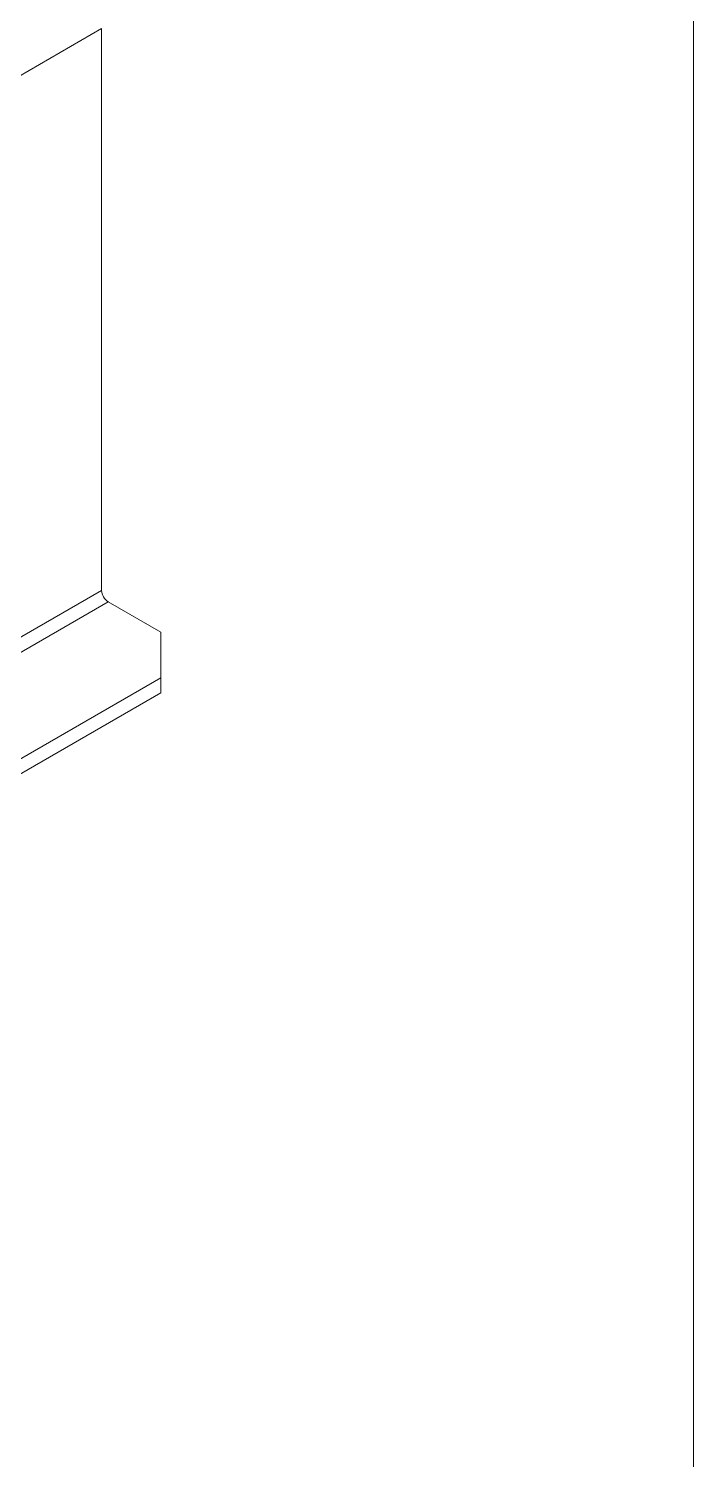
# Model space of a CAD drawing. Header units: millimetres. Extents: x 2 to 278, y 1 to 215.
# Drawn here: x 260.1 to 277.99, y 130.67 to 169.14 of the extents above; entities that cross this region are included whole.
import ezdxf

# ---------------------------------------------------------------- set-up
doc = ezdxf.new("R2010")
doc.units = ezdxf.units.MM

msp = doc.modelspace()

# ---------------------------------------------------------------- linework, layer by layer
at = {"color": 7, "linetype": 'Continuous', "lineweight": 18}
for p, q in [((277.989, 0.903), (277.989, 214.645)), ((262.069, 169.139), (262.069, 154.031)), ((262.246, 153.725), (263.66, 152.909)), ((263.66, 151.685), (263.66, 152.909)), ((263.66, 151.685), (256.412, 147.502)), ((263.66, 151.276), (263.66, 151.685)), ((263.66, 151.276), (256.412, 147.093))]:
    msp.add_line(p, q, dxfattribs=at)
at = {"color": 8, "linetype": 'Continuous', "lineweight": 18}
for p, q in [((262.069, 169.139), (229.997, 150.629)), ((262.069, 154.031), (230.037, 135.544)), ((230.037, 135.136), (262.246, 153.725))]:
    msp.add_line(p, q, dxfattribs=at)
at = {"color": 7, "linetype": 'Continuous', "lineweight": 18}
msp.add_arc((262.453, 154.049), 0.384, 182.6023, 237.3977, dxfattribs=at)

doc.saveas('drawing.dxf')
